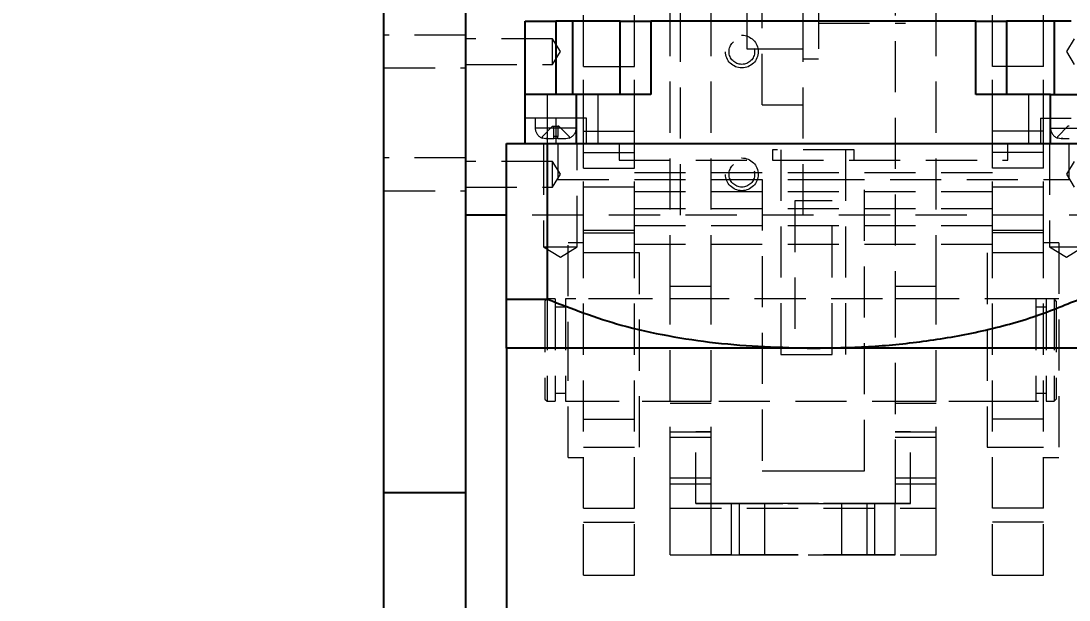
# Model space of a CAD drawing. Header units: millimetres. Extents: x -449 to 2916, y -1257 to 1632.
# Drawn here: x 2167.9 to 2270.4, y 779.7 to 836.3 of the extents above; entities that cross this region are included whole.
import ezdxf

# ---------------------------------------------------------------- set-up
doc = ezdxf.new("R2010")
doc.units = ezdxf.units.MM
doc.header["$PDSIZE"] = -1
doc.linetypes.add('HIDDEN', pattern=[0.075, 0.05, -0.025])
doc.layers.add('细线层', color=252, linetype='Continuous', lineweight=13)
doc.styles.add('wf', font='')
doc.styles.get('wf').set_extended_font_data('Microsoft YaHei')
doc.dimstyles.new('wf8', dxfattribs={"dimscale": 8, "dimtxt": 4, "dimasz": 3.2, "dimexe": 2, "dimexo": 1, "dimgap": 0.8, "dimtad": 1, "dimdec": 1, "dimdsep": 46, "dimtxsty": 'wf', "dimcen": 0, "dimclrd": 6, "dimclre": 6, "dimadec": 0, "dimazin": 0, "dimtm": 1e-09, "dimtfac": 0.7, "dimtdec": 1, "dimtmove": 0, "dimatfit": 3, "dimfxl": 0, "dimtolj": 1, "dimlwd": 13, "dimlwe": 13, "dimarcsym": 0})

# ---------------------------------------------------------------- blocks, each defined once
blk = doc.blocks.new('*D349')
at = {"color": 6, "lineweight": 13}
for p, q in [((2037.43, 841.12), (2037.43, 623.91)), ((2453.43, 841.12), (2453.43, 623.91)), ((2063.03, 639.91), (2427.83, 639.91))]:
    blk.add_line(p, q, dxfattribs=at)
at = {"color": 6}
for points in [[(2063.03, 644.17), (2063.03, 635.64), (2037.43, 639.91)], [(2427.83, 635.64), (2427.83, 644.17), (2453.43, 639.91)]]:
    blk.add_solid(points, dxfattribs=at)
at = {"layer": 'Defpoints', "color": 0}
for p in [(2037.43, 849.12), (2453.43, 849.12), (2453.43, 639.91)]:
    blk.add_point(p, dxfattribs=at)
at = {"color": 0, "insert": (2245.43, 662.93), "char_height": 32, "attachment_point": 5, "style": 'wf'}
blk.add_mtext('\\A1;416', dxfattribs=at)

msp = doc.modelspace()

# ---------------------------------------------------------------- linework, layer by layer
for p, q in [((2211.434, 790.196), (2211.434, 908.32)), ((2203.434, 790.196), (2203.434, 881.481)), ((2217.234, 829.12), (2217.234, 836.31)), ((2217.234, 836.31), (2220.234, 836.31)), ((2220.234, 836.31), (2220.234, 829.12)), ((2221.884, 836.31), (2220.234, 836.31)), ((2221.884, 836.31), (2221.884, 829.12)), ((2226.534, 836.31), (2221.884, 836.31)), ((2226.534, 829.12), (2226.534, 836.31)), ((2226.534, 836.31), (2229.534, 836.31)), ((2229.534, 836.31), (2229.534, 829.12)), ((2261.334, 836.31), (2229.534, 836.31)), ((2261.334, 829.12), (2261.334, 836.31)), ((2261.334, 836.31), (2264.334, 836.31)), ((2264.334, 836.31), (2264.334, 829.12)), ((2268.984, 836.31), (2264.334, 836.31)), ((2268.984, 836.31), (2268.984, 829.12)), ((2270.634, 836.31), (2268.984, 836.31)), ((2217.234, 824.32), (2217.234, 829.12)), ((2222.234, 829.12), (2217.234, 829.12)), ((2222.234, 829.12), (2222.234, 824.32)), ((2229.534, 829.12), (2222.234, 829.12)), ((2268.634, 829.12), (2261.334, 829.12)), ((2268.634, 824.32), (2268.634, 829.12)), ((2268.634, 829.12), (2273.634, 829.12)), ((2215.434, 809.114), (2215.434, 824.32)), ((2215.434, 824.32), (2219.434, 824.32)), ((2219.434, 809.114), (2219.434, 824.32)), ((2219.434, 824.32), (2271.434, 824.32)), ((2215.434, 817.32), (2211.434, 817.32)), ((2215.434, 809.114), (2219.434, 809.114)), ((2215.434, 804.32), (2215.434, 748.32)), ((2245.434, 804.32), (2215.434, 804.32)), ((2275.434, 804.32), (2245.434, 804.32)), ((2203.434, 745.32), (2203.434, 790.196)), ((2203.434, 790.196), (2211.434, 790.196)), ((2211.434, 737.32), (2211.434, 790.196))]:
    msp.add_line(p, q)
for points, knots in [([(2215.434, 804.32), (2215.434, 804.35), (2215.434, 804.41), (2215.434, 804.936), (2215.434, 805.865), (2215.434, 807.207), (2215.434, 808.506), (2215.434, 809.114)], [0, 0, 0, 0, 0.20228819, 0.40454147, 0.61149516, 0.8183494, 1, 1, 1, 1]), ([(2219.434, 809.114), (2221.806, 808.192), (2225.643, 806.702), (2231.204, 805.5), (2237.468, 804.542), (2242.236, 804.409), (2245.434, 804.32)], [0, 0, 0, 0, 0.28630439, 0.46309115, 0.63992702, 1, 1, 1, 1]), ([(2245.434, 804.32), (2247.229, 804.35), (2250.819, 804.41), (2256.227, 804.936), (2261.617, 805.865), (2266.743, 807.207), (2269.939, 808.506), (2271.434, 809.114)], [0, 0, 0, 0, 0.2022882, 0.4045415, 0.6114952, 0.8183494, 1, 1, 1, 1])]:
    msp.add_open_spline(points, degree=3, knots=knots)
at = {"layer": '细线层', "color": 252, "linetype": 'HIDDEN', "lineweight": 0, "ltscale": 100}
for p, q in [((2262.934, 831.875), (2262.934, 924.645)), ((2267.934, 831.875), (2267.934, 900.645)), ((2222.934, 831.875), (2222.934, 898.32)), ((2227.934, 831.875), (2227.934, 898.32)), ((2245.934, 853.603), (2245.934, 832.603)), ((2238.934, 852.603), (2238.934, 833.603)), ((2254.434, 850.103), (2254.434, 836.103)), ((2231.434, 810.381), (2231.434, 849.353)), ((2235.434, 810.381), (2235.434, 849.353)), ((2253.434, 849.353), (2253.434, 810.381)), ((2257.434, 810.381), (2257.434, 849.353)), ((2240.434, 828.103), (2240.434, 843.902)), ((2232.434, 817.32), (2232.434, 837.32)), ((2244.434, 817.32), (2244.434, 837.32)), ((2220.234, 829.12), (2220.234, 836.31)), ((2221.884, 836.31), (2221.884, 829.12)), ((2229.534, 829.12), (2229.534, 836.31)), ((2245.934, 836.103), (2254.434, 836.103)), ((2261.334, 836.31), (2261.334, 829.12)), ((2268.984, 829.12), (2268.984, 836.31)), ((2211.434, 834.92), (2203.434, 834.92)), ((2219.934, 834.57), (2211.434, 834.57)), ((2219.934, 833.32), (2219.934, 834.57)), ((2220.685, 833.32), (2219.934, 834.57)), ((2270.934, 834.57), (2270.183, 833.32)), ((2238.934, 833.603), (2244.434, 833.603)), ((2240.434, 833.603), (2244.434, 833.603)), ((2219.934, 832.07), (2219.934, 833.32)), ((2219.934, 832.07), (2220.685, 833.32)), ((2244.434, 832.603), (2245.934, 832.603)), ((2270.183, 833.32), (2270.934, 832.07)), ((2203.434, 831.72), (2211.434, 831.72)), ((2211.434, 832.07), (2219.934, 832.07)), ((2222.934, 831.875), (2227.934, 831.875)), ((2222.934, 825.543), (2222.934, 831.875)), ((2227.934, 825.543), (2227.934, 831.875)), ((2267.934, 831.875), (2262.934, 831.875)), ((2262.934, 825.543), (2262.934, 831.875)), ((2267.934, 825.543), (2267.934, 831.875)), ((2219.384, 829.12), (2219.384, 824.32)), ((2222.234, 826.82), (2222.234, 829.12)), ((2224.384, 824.32), (2224.384, 829.12)), ((2266.484, 829.12), (2266.484, 824.32)), ((2268.634, 829.12), (2268.634, 826.82)), ((2240.434, 828.103), (2244.434, 828.103)), ((2220.234, 826.82), (2217.234, 826.82)), ((2218.234, 826.82), (2218.234, 825.82)), ((2220.234, 826.82), (2220.234, 824.32)), ((2223.234, 826.82), (2220.234, 826.82)), ((2222.234, 825.82), (2222.234, 826.82)), ((2223.234, 824.32), (2223.234, 826.82)), ((2267.634, 826.82), (2270.634, 826.82)), ((2267.634, 826.82), (2267.634, 824.32)), ((2268.634, 826.82), (2268.634, 825.82)), ((2222.234, 825.82), (2218.234, 825.82)), ((2222.234, 825.82), (2218.234, 825.82)), ((2219.926, 826.02), (2218.926, 825.02)), ((2219.926, 826.02), (2220.035, 826.02)), ((2220.035, 825.02), (2220.035, 826.02)), ((2220.035, 826.02), (2220.433, 826.02)), ((2220.433, 826.02), (2220.433, 825.02)), ((2220.541, 826.02), (2220.433, 826.02)), ((2221.541, 825.02), (2220.541, 826.02)), ((2222.234, 824.32), (2222.234, 825.82)), ((2222.934, 825.543), (2227.934, 825.543)), ((2222.934, 821.935), (2222.934, 825.543)), ((2227.934, 821.935), (2227.934, 825.543)), ((2267.934, 825.543), (2262.934, 825.543)), ((2262.934, 821.935), (2262.934, 825.543)), ((2267.934, 821.935), (2267.934, 825.543)), ((2268.634, 825.82), (2268.634, 824.32)), ((2268.634, 825.82), (2272.634, 825.82)), ((2268.634, 825.82), (2272.634, 825.82)), ((2270.326, 826.02), (2269.326, 825.02)), ((2270.435, 826.02), (2270.326, 826.02)), ((2218.926, 824.873), (2218.926, 825.02)), ((2218.926, 824.873), (2219.255, 824.82)), ((2219.035, 824.32), (2219.035, 814.22)), ((2220.433, 825.02), (2220.035, 825.02)), ((2220.035, 824.863), (2220.035, 825.02)), ((2220.035, 824.863), (2220.433, 824.863)), ((2220.035, 824.82), (2220.035, 824.863)), ((2220.433, 824.863), (2220.433, 825.02)), ((2220.433, 824.863), (2220.433, 824.82)), ((2220.434, 824.32), (2220.434, 820.82)), ((2221.213, 824.82), (2221.541, 824.873)), ((2221.541, 825.02), (2221.541, 824.873)), ((2222.335, 814.22), (2222.335, 824.32)), ((2226.434, 824.32), (2226.434, 822.72)), ((2264.434, 822.72), (2264.434, 824.32)), ((2268.532, 824.32), (2268.532, 814.22)), ((2269.326, 824.873), (2269.326, 825.02)), ((2269.326, 824.873), (2269.655, 824.82)), ((2270.434, 820.82), (2270.434, 824.32)), ((2222.934, 823.443), (2227.934, 823.443)), ((2249.434, 823.72), (2241.434, 823.72)), ((2241.434, 823.72), (2241.434, 822.72)), ((2242.259, 823.72), (2242.259, 803.72)), ((2248.609, 803.72), (2248.609, 823.72)), ((2249.434, 822.72), (2249.434, 823.72)), ((2267.934, 823.443), (2262.934, 823.443)), ((2211.434, 822.92), (2203.434, 822.92)), ((2219.934, 822.57), (2211.434, 822.57)), ((2219.934, 821.32), (2219.934, 822.57)), ((2220.685, 821.32), (2219.934, 822.57)), ((2226.434, 822.72), (2264.434, 822.72)), ((2270.934, 822.57), (2270.183, 821.32)), ((2219.934, 820.07), (2219.934, 821.32)), ((2219.934, 820.07), (2220.685, 821.32)), ((2222.934, 821.935), (2227.934, 821.935)), ((2222.934, 815.603), (2222.934, 821.935)), ((2227.934, 815.603), (2227.934, 821.935)), ((2262.934, 821.455), (2227.934, 821.455)), ((2267.934, 821.935), (2262.934, 821.935)), ((2262.934, 815.603), (2262.934, 821.935)), ((2267.934, 815.603), (2267.934, 821.935)), ((2270.183, 821.32), (2270.934, 820.07)), ((2211.434, 820.07), (2219.934, 820.07)), ((2220.434, 820.82), (2245.434, 820.82)), ((2227.934, 820.055), (2222.934, 820.055)), ((2240.434, 820.82), (2240.434, 792.32)), ((2245.434, 820.82), (2270.434, 820.82)), ((2250.434, 792.32), (2250.434, 820.82)), ((2267.934, 820.055), (2262.934, 820.055)), ((2203.434, 819.72), (2211.434, 819.72)), ((2262.934, 819.605), (2227.934, 819.605)), ((2262.934, 817.955), (2227.934, 817.955)), ((2243.611, 818.72), (2243.611, 803.72)), ((2247.256, 818.72), (2243.611, 818.72)), ((2247.256, 803.72), (2247.256, 818.72)), ((2275.434, 817.32), (2215.434, 817.32)), ((2227.934, 816.305), (2262.934, 816.305)), ((2222.934, 815.855), (2227.934, 815.855)), ((2222.934, 815.603), (2227.934, 815.603)), ((2222.934, 788.676), (2222.934, 815.603)), ((2227.934, 788.676), (2227.934, 815.603)), ((2262.934, 815.855), (2267.934, 815.855)), ((2267.934, 815.603), (2262.934, 815.603)), ((2262.934, 788.676), (2262.934, 815.603)), ((2267.934, 788.676), (2267.934, 815.603)), ((2219.035, 814.22), (2220.685, 814.22)), ((2219.035, 814.22), (2220.685, 813.228)), ((2220.685, 814.22), (2222.335, 814.22)), ((2220.685, 813.228), (2222.335, 814.22)), ((2221.434, 801.905), (2221.434, 814.632)), ((2222.934, 814.632), (2221.434, 814.632)), ((2262.934, 814.455), (2227.934, 814.455)), ((2269.434, 814.632), (2267.934, 814.632)), ((2268.532, 814.22), (2270.182, 814.22)), ((2268.532, 814.22), (2270.182, 813.228)), ((2269.434, 814.632), (2269.434, 793.632)), ((2270.182, 814.22), (2271.832, 814.22)), ((2270.182, 813.228), (2271.832, 814.22)), ((2228.434, 813.632), (2222.934, 813.632)), ((2227.934, 813.632), (2222.934, 813.632)), ((2228.434, 802.117), (2228.434, 813.632)), ((2262.434, 813.632), (2262.434, 794.632)), ((2267.934, 813.632), (2262.434, 813.632)), ((2267.934, 813.632), (2262.934, 813.632)), ((2231.434, 810.381), (2235.434, 810.381)), ((2231.434, 791.639), (2231.434, 810.381)), ((2235.434, 791.639), (2235.434, 810.381)), ((2253.434, 810.381), (2257.434, 810.381)), ((2253.434, 810.381), (2253.434, 791.639)), ((2257.434, 791.639), (2257.434, 810.381)), ((2219.384, 809.132), (2219.184, 808.932)), ((2219.184, 808.932), (2219.184, 799.332)), ((2219.384, 809.132), (2219.384, 799.132)), ((2220.184, 809.132), (2219.384, 809.132)), ((2220.184, 809.132), (2220.184, 799.132)), ((2221.184, 809.132), (2221.184, 799.132)), ((2267.184, 809.132), (2221.184, 809.132)), ((2228.434, 809.132), (2221.434, 809.132)), ((2235.434, 809.132), (2231.434, 809.132)), ((2257.434, 809.132), (2253.434, 809.132)), ((2269.434, 809.132), (2262.434, 809.132)), ((2267.184, 809.132), (2267.184, 799.132)), ((2268.184, 809.132), (2268.184, 799.132)), ((2268.984, 809.132), (2268.184, 809.132)), ((2268.984, 809.132), (2268.984, 799.132)), ((2269.184, 808.932), (2268.984, 809.132)), ((2269.184, 808.932), (2269.184, 799.332)), ((2221.184, 808.332), (2220.184, 808.332)), ((2268.184, 808.332), (2267.184, 808.332)), ((2242.259, 803.72), (2248.609, 803.72)), ((2221.434, 793.632), (2221.434, 801.905)), ((2228.434, 794.632), (2228.434, 802.117)), ((2220.184, 799.932), (2221.184, 799.932)), ((2267.184, 799.932), (2268.184, 799.932)), ((2219.184, 799.332), (2219.384, 799.132)), ((2219.384, 799.132), (2220.184, 799.132)), ((2221.184, 799.132), (2267.184, 799.132)), ((2221.434, 799.132), (2228.434, 799.132)), ((2231.434, 799.132), (2235.434, 799.132)), ((2231.434, 798.955), (2235.434, 798.955)), ((2253.434, 799.132), (2257.434, 799.132)), ((2253.434, 798.955), (2257.434, 798.955)), ((2262.434, 799.132), (2269.434, 799.132)), ((2268.184, 799.132), (2268.984, 799.132)), ((2268.984, 799.132), (2269.184, 799.332)), ((2222.934, 797.384), (2227.934, 797.384)), ((2267.934, 797.384), (2262.934, 797.384)), ((2231.434, 796.133), (2235.434, 796.133)), ((2231.434, 796.132), (2235.434, 796.132)), ((2231.434, 795.632), (2235.434, 795.632)), ((2233.934, 796.133), (2233.934, 796.132)), ((2233.934, 789.132), (2233.934, 796.132)), ((2253.434, 796.133), (2257.434, 796.133)), ((2253.434, 796.132), (2257.434, 796.132)), ((2253.434, 795.632), (2257.434, 795.632)), ((2254.934, 796.132), (2254.934, 796.133)), ((2254.934, 789.132), (2254.934, 796.132)), ((2222.934, 794.632), (2228.434, 794.632)), ((2222.934, 794.632), (2227.934, 794.632)), ((2262.434, 794.632), (2267.934, 794.632)), ((2262.934, 794.632), (2267.934, 794.632)), ((2221.434, 793.632), (2222.934, 793.632)), ((2267.934, 793.632), (2269.434, 793.632)), ((2231.434, 791.639), (2235.434, 791.639)), ((2231.434, 791.058), (2231.434, 791.639)), ((2235.434, 791.058), (2235.434, 791.639)), ((2240.434, 792.32), (2245.434, 792.32)), ((2245.434, 792.32), (2250.434, 792.32)), ((2253.434, 791.639), (2257.434, 791.639)), ((2253.434, 791.639), (2253.434, 791.058)), ((2257.434, 791.058), (2257.434, 791.639)), ((2231.434, 791.058), (2235.434, 791.058)), ((2231.434, 788.684), (2231.434, 791.058)), ((2235.434, 789.132), (2235.434, 791.058)), ((2253.434, 791.058), (2257.434, 791.058)), ((2253.434, 791.058), (2253.434, 789.132)), ((2257.434, 788.684), (2257.434, 791.058)), ((2222.934, 788.676), (2227.934, 788.676)), ((2222.934, 782.116), (2222.934, 788.676)), ((2227.934, 782.116), (2227.934, 788.676)), ((2231.434, 788.684), (2257.434, 788.684)), ((2231.434, 784.132), (2231.434, 788.684)), ((2253.434, 789.133), (2235.434, 789.133)), ((2235.434, 789.132), (2253.434, 789.132)), ((2235.434, 784.132), (2235.434, 789.132)), ((2251.434, 789.133), (2237.434, 789.133)), ((2237.434, 784.133), (2237.434, 789.133)), ((2237.434, 789.132), (2251.434, 789.132)), ((2237.434, 784.132), (2237.434, 789.132)), ((2238.184, 789.133), (2238.184, 789.132)), ((2238.184, 789.132), (2238.184, 784.132)), ((2240.684, 789.132), (2240.684, 789.133)), ((2240.684, 784.132), (2240.684, 789.132)), ((2248.184, 789.133), (2248.184, 789.132)), ((2248.184, 789.132), (2248.184, 784.132)), ((2250.684, 789.132), (2250.684, 789.133)), ((2250.684, 784.132), (2250.684, 789.132)), ((2251.434, 784.133), (2251.434, 789.133)), ((2251.434, 784.132), (2251.434, 789.132)), ((2253.434, 784.132), (2253.434, 789.132)), ((2257.434, 784.132), (2257.434, 788.684)), ((2267.934, 788.676), (2262.934, 788.676)), ((2262.934, 782.116), (2262.934, 788.676)), ((2267.934, 782.116), (2267.934, 788.676)), ((2222.934, 787.304), (2227.934, 787.304)), ((2267.934, 787.304), (2262.934, 787.304)), ((2231.434, 784.133), (2257.434, 784.133)), ((2231.434, 784.132), (2257.434, 784.132)), ((2251.434, 784.133), (2237.434, 784.133)), ((2237.434, 784.132), (2251.434, 784.132)), ((2222.934, 782.116), (2227.934, 782.116)), ((2262.934, 782.116), (2267.934, 782.116))]:
    msp.add_line(p, q, dxfattribs=at)
at = {"layer": '细线层', "color": 252, "linetype": 'HIDDEN', "lineweight": 0, "ltscale": 100, "flags": 128}
for points in [[(2235.434, 796.133), (2235.123, 796.133), (2234.834, 796.133), (2234.575, 796.133), (2234.353, 796.133), (2234.173, 796.133), (2234.041, 796.133), (2233.961, 796.133), (2233.934, 796.133)], [(2233.934, 796.132), (2233.961, 796.132), (2234.041, 796.132), (2234.173, 796.132), (2234.353, 796.132), (2234.575, 796.132), (2234.834, 796.132), (2235.123, 796.132), (2235.434, 796.132)], [(2254.934, 796.133), (2254.907, 796.133), (2254.826, 796.133), (2254.694, 796.133), (2254.515, 796.133), (2254.293, 796.133), (2254.033, 796.133), (2253.745, 796.133), (2253.434, 796.133)], [(2253.434, 796.132), (2253.745, 796.132), (2254.033, 796.132), (2254.293, 796.132), (2254.515, 796.132), (2254.694, 796.132), (2254.826, 796.132), (2254.907, 796.132), (2254.934, 796.132)], [(2235.434, 789.133), (2235.123, 789.133), (2234.834, 789.133), (2234.575, 789.133), (2234.353, 789.133), (2234.173, 789.133), (2234.041, 789.133), (2233.961, 789.133), (2233.934, 789.133)], [(2233.934, 789.132), (2233.961, 789.132), (2234.041, 789.132), (2234.173, 789.132), (2234.353, 789.132), (2234.575, 789.132), (2234.834, 789.132), (2235.123, 789.132), (2235.434, 789.132)], [(2237.434, 789.133), (2237.044, 789.133), (2236.668, 789.133), (2236.323, 789.133), (2236.019, 789.133), (2235.771, 789.133), (2235.586, 789.133), (2235.472, 789.133), (2235.434, 789.133)], [(2235.434, 789.132), (2235.472, 789.132), (2235.586, 789.132), (2235.771, 789.132), (2236.019, 789.132), (2236.323, 789.132), (2236.668, 789.132), (2237.044, 789.132), (2237.434, 789.132)], [(2238.184, 789.133), (2238.279, 789.133), (2238.55, 789.133), (2238.955, 789.133), (2239.434, 789.133), (2239.912, 789.133), (2240.318, 789.133), (2240.589, 789.133), (2240.684, 789.133), (2240.589, 789.133), (2240.318, 789.133), (2239.912, 789.133), (2239.434, 789.133), (2238.955, 789.133), (2238.55, 789.133), (2238.279, 789.133), (2238.184, 789.133)], [(2238.184, 789.132), (2238.279, 789.132), (2238.55, 789.132), (2238.955, 789.132), (2239.434, 789.132), (2239.912, 789.132), (2240.318, 789.132), (2240.589, 789.132), (2240.684, 789.132), (2240.589, 789.132), (2240.318, 789.132), (2239.912, 789.132), (2239.434, 789.132), (2238.955, 789.132), (2238.55, 789.132), (2238.279, 789.132), (2238.184, 789.132)], [(2248.184, 789.133), (2248.279, 789.133), (2248.55, 789.133), (2248.955, 789.133), (2249.434, 789.133), (2249.912, 789.133), (2250.318, 789.133), (2250.589, 789.133), (2250.684, 789.133), (2250.589, 789.133), (2250.318, 789.133), (2249.912, 789.133), (2249.434, 789.133), (2248.955, 789.133), (2248.55, 789.133), (2248.279, 789.133), (2248.184, 789.133)], [(2248.184, 789.132), (2248.279, 789.132), (2248.55, 789.132), (2248.955, 789.132), (2249.434, 789.132), (2249.912, 789.132), (2250.318, 789.132), (2250.589, 789.132), (2250.684, 789.132), (2250.589, 789.132), (2250.318, 789.132), (2249.912, 789.132), (2249.434, 789.132), (2248.955, 789.132), (2248.55, 789.132), (2248.279, 789.132), (2248.184, 789.132)], [(2253.434, 789.133), (2253.395, 789.133), (2253.281, 789.133), (2253.097, 789.133), (2252.848, 789.133), (2252.545, 789.133), (2252.199, 789.133), (2251.824, 789.133), (2251.434, 789.133)], [(2251.434, 789.132), (2251.824, 789.132), (2252.199, 789.132), (2252.545, 789.132), (2252.848, 789.132), (2253.097, 789.132), (2253.281, 789.132), (2253.395, 789.132), (2253.434, 789.132)], [(2254.934, 789.133), (2254.907, 789.133), (2254.826, 789.133), (2254.694, 789.133), (2254.515, 789.133), (2254.293, 789.133), (2254.033, 789.133), (2253.745, 789.133), (2253.434, 789.133)], [(2253.434, 789.132), (2253.745, 789.132), (2254.033, 789.132), (2254.293, 789.132), (2254.515, 789.132), (2254.694, 789.132), (2254.826, 789.132), (2254.907, 789.132), (2254.934, 789.132)], [(2237.434, 784.133), (2237.044, 784.133), (2236.668, 784.133), (2236.323, 784.133), (2236.019, 784.133), (2235.771, 784.133), (2235.586, 784.133), (2235.472, 784.133), (2235.434, 784.133)], [(2235.434, 784.132), (2235.472, 784.132), (2235.586, 784.132), (2235.771, 784.132), (2236.019, 784.132), (2236.323, 784.132), (2236.668, 784.132), (2237.044, 784.132), (2237.434, 784.132)], [(2238.184, 784.133), (2238.279, 784.133), (2238.55, 784.133), (2238.955, 784.133), (2239.434, 784.133), (2239.912, 784.133), (2240.318, 784.133), (2240.589, 784.133), (2240.684, 784.133), (2240.589, 784.133), (2240.318, 784.133), (2239.912, 784.133), (2239.434, 784.133), (2238.955, 784.133), (2238.55, 784.133), (2238.279, 784.133), (2238.184, 784.133)], [(2238.184, 784.132), (2238.279, 784.132), (2238.55, 784.132), (2238.955, 784.132), (2239.434, 784.132), (2239.912, 784.132), (2240.318, 784.132), (2240.589, 784.132), (2240.684, 784.132), (2240.589, 784.132), (2240.318, 784.132), (2239.912, 784.132), (2239.434, 784.132), (2238.955, 784.132), (2238.55, 784.132), (2238.279, 784.132), (2238.184, 784.132)], [(2248.184, 784.133), (2248.279, 784.133), (2248.55, 784.133), (2248.955, 784.133), (2249.434, 784.133), (2249.912, 784.133), (2250.318, 784.133), (2250.589, 784.133), (2250.684, 784.133), (2250.589, 784.133), (2250.318, 784.133), (2249.912, 784.133), (2249.434, 784.133), (2248.955, 784.133), (2248.55, 784.133), (2248.279, 784.133), (2248.184, 784.133)], [(2248.184, 784.132), (2248.279, 784.132), (2248.55, 784.132), (2248.955, 784.132), (2249.434, 784.132), (2249.912, 784.132), (2250.318, 784.132), (2250.589, 784.132), (2250.684, 784.132), (2250.589, 784.132), (2250.318, 784.132), (2249.912, 784.132), (2249.434, 784.132), (2248.955, 784.132), (2248.55, 784.132), (2248.279, 784.132), (2248.184, 784.132)], [(2253.434, 784.133), (2253.395, 784.133), (2253.281, 784.133), (2253.097, 784.133), (2252.848, 784.133), (2252.545, 784.133), (2252.199, 784.133), (2251.824, 784.133), (2251.434, 784.133)], [(2251.434, 784.132), (2251.824, 784.132), (2252.199, 784.132), (2252.545, 784.132), (2252.848, 784.132), (2253.097, 784.132), (2253.281, 784.132), (2253.395, 784.132), (2253.434, 784.132)]]:
    msp.add_lwpolyline(points, dxfattribs=at)
at = {"layer": '细线层', "color": 252, "linetype": 'HIDDEN', "lineweight": 0, "ltscale": 100}
for centre, radius in [((2238.434, 833.32), 1.6), ((2238.434, 833.32), 1.25), ((2238.434, 821.32), 1.6), ((2238.434, 821.32), 1.25)]:
    msp.add_circle(centre, radius, dxfattribs=at)
for centre, start, end in [((2219.234, 825.82), 180, 252.08398), ((2221.234, 825.82), 287.93522, 0), ((2269.634, 825.82), 180, 252.08398)]:
    msp.add_arc(centre, 1, start, end, dxfattribs=at)
for points, knots in [([(2219.255, 824.82), (2219.282, 824.82), (2219.337, 824.82), (2219.519, 824.82), (2219.756, 824.82), (2219.943, 824.82), (2220.035, 824.82)], [0, 0, 0, 0, 0.2446216, 0.4999994, 0.7553793, 1, 1, 1, 1]), ([(2219.417, 824.82), (2219.394, 824.82), (2219.311, 824.82), (2219.278, 824.82), (2219.255, 824.82)], [0, 0, 0, 0, 0.279558, 1, 1, 1, 1]), ([(2220.433, 824.82), (2220.524, 824.82), (2220.711, 824.82), (2220.948, 824.82), (2221.13, 824.82), (2221.186, 824.82), (2221.213, 824.82)], [0, 0, 0, 0, 0.2446206, 0.5000004, 0.755379, 1, 1, 1, 1]), ([(2269.655, 824.82), (2269.682, 824.82), (2269.737, 824.82), (2269.919, 824.82), (2270.156, 824.82), (2270.343, 824.82), (2270.435, 824.82)], [0, 0, 0, 0, 0.244621, 0.4999996, 0.7553794, 1, 1, 1, 1]), ([(2269.817, 824.82), (2269.794, 824.82), (2269.711, 824.82), (2269.678, 824.82), (2269.655, 824.82)], [0, 0, 0, 0, 0.27956047, 1, 1, 1, 1])]:
    msp.add_open_spline(points, degree=3, knots=knots, dxfattribs=at)

# ---------------------------------------------------------------- dimensions: what is measured, and where the dimension line sits
dim = msp.add_linear_dim(base=(2453.434, 639.906), p1=(2037.434, 849.12), p2=(2453.434, 849.12), dimstyle='wf8', override={"dimtxsty": 'wf'})
dim.commit()
dim.dimension.update_dxf_attribs({"geometry": '*D349', "text_midpoint": (2245.434, 662.926)})

doc.saveas('drawing.dxf')
